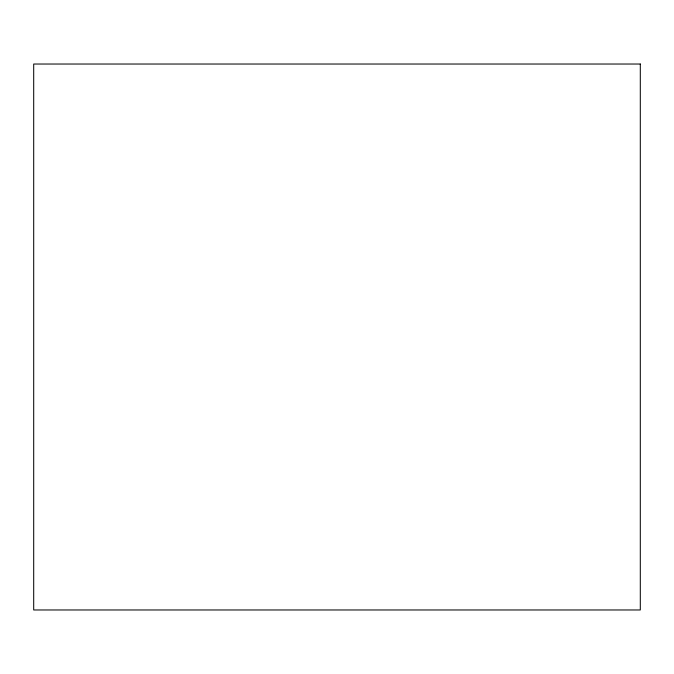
<?xml version="1.0" encoding="UTF-8"?>
<svg xmlns="http://www.w3.org/2000/svg" width="674" height="674" viewBox="0 0 674 674"><rect width="100%" height="100%" fill="white"/><g stroke="black" fill="none" stroke-linecap="round" stroke-linejoin="round"><path stroke-width="1.01" d="M640.3 64.03L33.7 64.03L33.7 609.97L640.3 609.97L640.3 64.03"/></g></svg>
